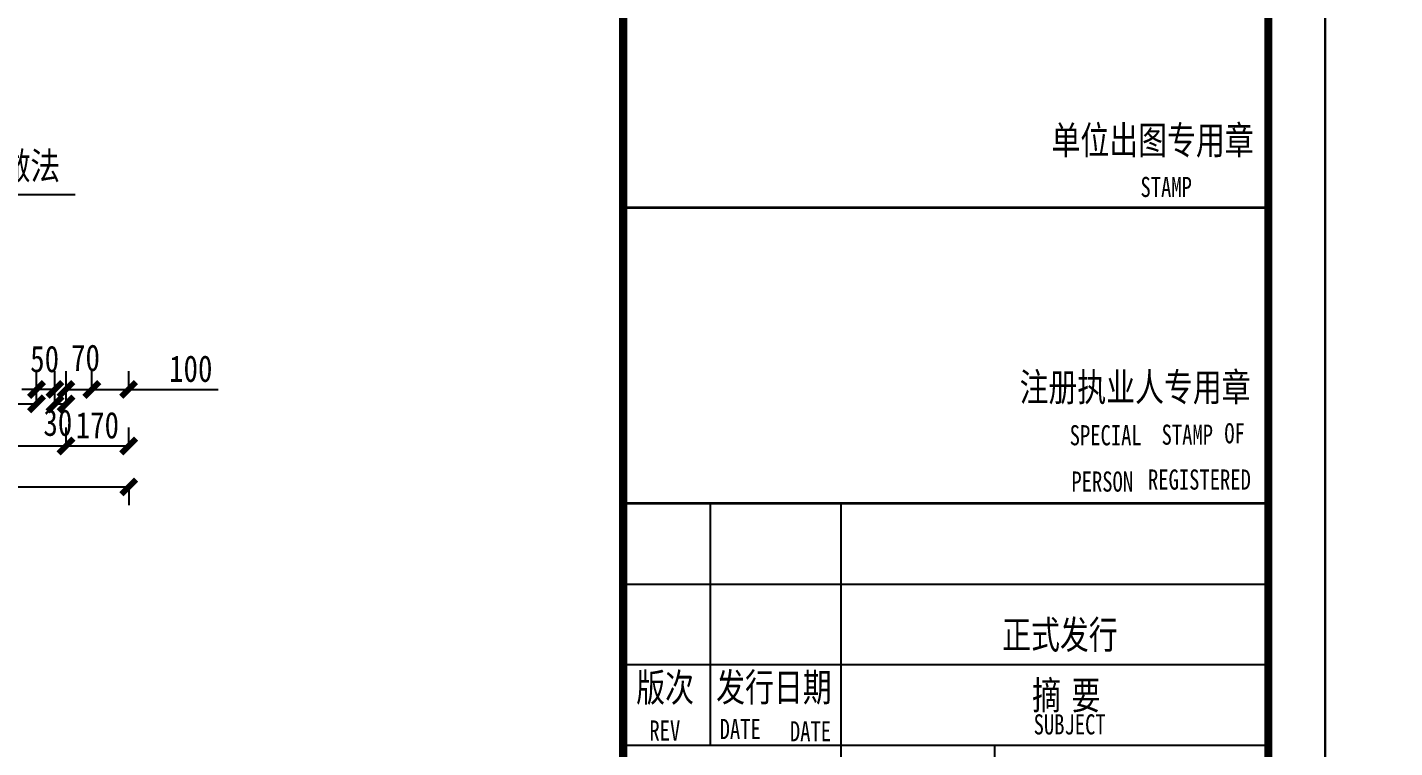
# Model space of a CAD drawing. Header units: inches. Extents: x -2316 to 955, y -265 to 742.
# Drawn here: x -1836.6 to -1716.4, y -118.4 to -55 of the extents above; entities that cross this region are included whole.
import ezdxf

# ---------------------------------------------------------------- set-up
doc = ezdxf.new("R2010")
doc.units = ezdxf.units.IN
doc.header["$LTSCALE"] = 1000
doc.header["$MEASUREMENT"] = 0
for name, color, linetype in [('0zd', 255, 'Continuous'), ('sbdd', 7, 'Continuous'), ('文字和字符', 7, 'Continuous')]:
    doc.layers.add(name, color=color, linetype=linetype)
doc.styles.add('-宋体', font='', dxfattribs={"width": 0.8})
doc.styles.add('宋体', font='', dxfattribs={"width": 0.8})
doc.styles.get('-宋体').set_extended_font_data('SimSun')
doc.styles.get('宋体').set_extended_font_data('SimSun')
doc.dimstyles.new('STANDARD$0', dxfattribs={"dimtxt": 3.5, "dimasz": 0.25, "dimexe": 2, "dimexo": 0.0625, "dimgap": 0.09, "dimtad": 1, "dimdec": 1, "dimzin": 0, "dimdsep": 46, "dimtxsty": '宋体', "dimblk": 'ARCHTICK', "dimcen": 0.09, "dimadec": 0, "dimazin": 0, "dimtfac": 1, "dimtdec": 1, "dimtofl": 0, "dimtmove": 0, "dimatfit": 3, "dimfxl": 1, "dimtolj": 1, "dimtzin": 0, "dimarcsym": 0})

# ---------------------------------------------------------------- blocks, each defined once
blk = doc.blocks.new('TKK')
at = {"layer": '文字和字符'}
for p, q in [((1178.66, 388.74), (1094.15, 388.74)), ((1065.4, 336.61), (1179, 336.61)), ((1080.75, 294.01), (1080.75, 336.61)), ((1103.74, 336.61), (1103.74, 166.21)), ((1065.4, 322.41), (1179, 322.41)), ((1065.4, 308.21), (1179, 308.21)), ((1065.4, 294.01), (1179, 294.01)), ((1130.78, 294.01), (1130.78, 165.79))]:
    blk.add_line(p, q, dxfattribs=at)
blk.add_lwpolyline([(0, 0), (1189, 0), (1189, 841), (0, 841)], close=True, dxfattribs=at)
for points, const_width in [([(25, 10), (1179, 10), (1179, 831), (25, 831)], 1), ([(1065.4, 831), (1179, 831), (1179, 10.01), (1065.4, 10.01)], 1.42)]:
    blk.add_lwpolyline(points, close=True, dxfattribs=dict(at, const_width=const_width))
at = {"layer": '文字和字符', "const_width": 0.483}
for points in [[(1065.4, 388.74), (1178.66, 388.74)], [(1065.4, 336.61), (1179, 336.61)]]:
    blk.add_lwpolyline(points, dxfattribs=at)
at = {"layer": '文字和字符', "style": '-宋体', "width": 0.75}
for s, height, p in [('单位出图专用章', 4.97, (1140.83, 398.12)), ('STAMP', 3.55, (1156.49, 390.6)), ('注册执业人专用章', 4.97, (1135.21, 354.62)), ('SPECIAL', 3.55, (1144.03, 346.85)), ('STAMP', 3.55, (1160.21, 346.95)), ('OF', 3.55, (1171.26, 347.2)), ('PERSON', 3.55, (1144.33, 338.69)), ('REGISTERED', 3.55, (1157.82, 339.04)), ('正式发行', 4.97, (1132.14, 310.99)), ('版次', 4.97, (1067.7, 301.69)), ('发行日期', 4.97, (1081.77, 301.73)), ('摘', 4.97, (1137.42, 300.31)), ('要', 4.97, (1144.35, 300.31)), ('DATE', 3.55, (1082.39, 295.09)), ('SUBJECT', 3.55, (1137.68, 295.9)), ('REV', 3.55, (1070.02, 294.82)), ('DATE', 3.55, (1094.76, 294.69))]:
    blk.add_text(s, height=height, dxfattribs=at).set_placement(p)
blk = doc.blocks.new('_ArchTick')
at = {"color": 0, "linetype": 'ByBlock', "const_width": 0.4}
blk.add_lwpolyline([(-0.5, -0.5), (0.5, 0.5)], dxfattribs=at)
blk = doc.blocks.new('*D78')
at = {"layer": 'Defpoints', "color": 0, "transparency": 16777216}
for p in [(3350, -1986.8), (3620, -1986.8), (3620, -1986.8)]:
    blk.add_point(p, dxfattribs=at)
at = {"layer": 'sbdd', "color": 0, "lineweight": -2, "transparency": 16777216}
for p, q in [((3350, -1986.8), (3350, -1936.8)), ((3620, -1986.8), (3620, -1936.8)), ((3350, -1986.8), (3620, -1986.8))]:
    blk.add_line(p, q, dxfattribs=at)
at = {"layer": 'sbdd', "color": 0, "lineweight": -2, "transparency": 16777216, "xscale": 40, "yscale": 40, "zscale": 40, "rotation": 180}
blk.add_blockref('_ArchTick', (3350, -1986.8), dxfattribs=at)
at = {"layer": 'sbdd', "color": 0, "lineweight": -2, "transparency": 16777216, "xscale": 40, "yscale": 40, "zscale": 40}
blk.add_blockref('_ArchTick', (3620, -1986.8), dxfattribs=at)
at = {"layer": 'sbdd', "color": 0, "transparency": 16777216, "insert": (3485, -1930.8), "char_height": 72, "attachment_point": 5, "style": '宋体'}
blk.add_mtext('\\A1;270', dxfattribs=at)
blk = doc.blocks.new('*D79')
at = {"layer": 'Defpoints', "color": 0, "transparency": 16777216}
for p in [(3870, -1947.6), (3770, -1986.8), (3870, -1986.8)]:
    blk.add_point(p, dxfattribs=at)
at = {"layer": 'sbdd', "color": 0, "lineweight": -2, "transparency": 16777216}
for p, q in [((3770, -1948.1), (3770, -1897.6)), ((3870, -1948.1), (3870, -1897.6)), ((3770, -1947.6), (3870, -1947.6)), ((3870, -1947.6), (4113.1, -1947.6))]:
    blk.add_line(p, q, dxfattribs=at)
at = {"layer": 'sbdd', "color": 0, "lineweight": -2, "transparency": 16777216, "xscale": 40, "yscale": 40, "zscale": 40, "rotation": 180}
blk.add_blockref('_ArchTick', (3770, -1947.6), dxfattribs=at)
at = {"layer": 'sbdd', "color": 0, "lineweight": -2, "transparency": 16777216, "xscale": 40, "yscale": 40, "zscale": 40}
blk.add_blockref('_ArchTick', (3870, -1947.6), dxfattribs=at)
at = {"layer": 'sbdd', "color": 0, "transparency": 16777216, "insert": (4038.4, -1891.6), "char_height": 72, "attachment_point": 5, "style": '宋体'}
blk.add_mtext('\\A1;100', dxfattribs=at)
blk = doc.blocks.new('*D81')
at = {"layer": 'Defpoints', "color": 0, "transparency": 16777216}
for p in [(2400, -2101), (3700, -2101), (3700, -2101)]:
    blk.add_point(p, dxfattribs=at)
at = {"layer": 'sbdd', "color": 0, "lineweight": -2, "transparency": 16777216}
for p, q in [((2400, -2101), (2400, -2051)), ((3700, -2101), (3700, -2051)), ((2400, -2101), (3700, -2101))]:
    blk.add_line(p, q, dxfattribs=at)
at = {"layer": 'sbdd', "color": 0, "lineweight": -2, "transparency": 16777216, "xscale": 40, "yscale": 40, "zscale": 40, "rotation": 180}
blk.add_blockref('_ArchTick', (2400, -2101), dxfattribs=at)
at = {"layer": 'sbdd', "color": 0, "lineweight": -2, "transparency": 16777216, "xscale": 40, "yscale": 40, "zscale": 40}
blk.add_blockref('_ArchTick', (3700, -2101), dxfattribs=at)
at = {"layer": 'sbdd', "color": 0, "transparency": 16777216, "insert": (3050, -2045), "char_height": 72, "attachment_point": 5, "style": '宋体'}
blk.add_mtext('\\A1;1300', dxfattribs=at)
blk = doc.blocks.new('*D84')
at = {"layer": 'Defpoints', "color": 0, "transparency": 16777216}
for p in [(3700, -2101), (3870, -2101), (3870, -2101)]:
    blk.add_point(p, dxfattribs=at)
at = {"layer": 'sbdd', "color": 0, "lineweight": -2, "transparency": 16777216}
for p, q in [((3700, -2101), (3700, -2051)), ((3870, -2101), (3870, -2051)), ((3700, -2101), (3870, -2101))]:
    blk.add_line(p, q, dxfattribs=at)
at = {"layer": 'sbdd', "color": 0, "lineweight": -2, "transparency": 16777216, "xscale": 40, "yscale": 40, "zscale": 40, "rotation": 180}
blk.add_blockref('_ArchTick', (3700, -2101), dxfattribs=at)
at = {"layer": 'sbdd', "color": 0, "lineweight": -2, "transparency": 16777216, "xscale": 40, "yscale": 40, "zscale": 40}
blk.add_blockref('_ArchTick', (3870, -2101), dxfattribs=at)
at = {"layer": 'sbdd', "color": 0, "transparency": 16777216, "insert": (3785, -2045), "char_height": 72, "attachment_point": 5, "style": '宋体'}
blk.add_mtext('\\A1;170', dxfattribs=at)
blk = doc.blocks.new('*D85')
at = {"layer": 'Defpoints', "color": 0, "transparency": 16777216}
for p in [(-170, -2201.8), (3870, -2201.8), (3870, -2212)]:
    blk.add_point(p, dxfattribs=at)
at = {"layer": 'sbdd', "color": 0, "lineweight": -2, "transparency": 16777216}
for p, q in [((-170, -2211.5), (-170, -2262)), ((-170, -2212), (3870, -2212)), ((3870, -2211.5), (3870, -2262))]:
    blk.add_line(p, q, dxfattribs=at)
at = {"layer": 'sbdd', "color": 0, "lineweight": -2, "transparency": 16777216, "xscale": 40, "yscale": 40, "zscale": 40, "rotation": 180}
blk.add_blockref('_ArchTick', (-170, -2212), dxfattribs=at)
at = {"layer": 'sbdd', "color": 0, "lineweight": -2, "transparency": 16777216, "xscale": 40, "yscale": 40, "zscale": 40}
blk.add_blockref('_ArchTick', (3870, -2212), dxfattribs=at)
at = {"layer": 'sbdd', "color": 0, "transparency": 16777216, "insert": (1850, -2156), "char_height": 72, "attachment_point": 5, "style": '宋体'}
blk.add_mtext('\\A1;4040', dxfattribs=at)
blk = doc.blocks.new('dfsdfrr222')
at = {"layer": 'sbdd'}
for p, q in [((3620, -1948.1), (3620, -1897.6)), ((3670, -1948.1), (3670, -1897.6)), ((3700, -1948.1), (3700, -1897.6)), ((3770, -1948.1), (3770, -1897.6)), ((3620, -1947.6), (3580, -1947.6)), ((3670, -1947.6), (3620, -1947.6)), ((3670, -1986.8), (3670, -1936.8)), ((3700, -1986.8), (3700, -1936.8)), ((3700, -1947.6), (3770, -1947.6)), ((3670, -1986.8), (3700, -1986.8))]:
    blk.add_line(p, q, dxfattribs=at)
at = {"layer": 'sbdd', "flags": 128}
blk.add_lwpolyline([(2213.02, -1096.92), (2768.88, -1418.24), (3725.25, -1418.24)], dxfattribs=at)
at = {"layer": 'sbdd', "xscale": 40, "yscale": 40, "zscale": 40, "rotation": 180}
for p in [(3620, -1947.6), (3700, -1947.6), (3700, -1986.8)]:
    blk.add_blockref('_ArchTick', p, dxfattribs=at)
at = {"layer": 'sbdd', "xscale": 40, "yscale": 40, "zscale": 40}
for p in [(3670, -1947.6), (3770, -1947.6), (3670, -1986.8)]:
    blk.add_blockref('_ArchTick', p, dxfattribs=at)
at = {"layer": 'sbdd', "style": '宋体', "width": 0.8}
blk.add_text('详见旗杆基础断面及做法', height=74, dxfattribs=at).set_placement((2795.93, -1377.55, -162.23))
at = {"layer": 'sbdd', "char_height": 72, "attachment_point": 5, "style": '宋体'}
for s, insert in [('\\A1;50', (3642, -1865.17)), ('\\A1;70', (3752.86, -1862.05)), ('\\A1;30', (3677.88, -2038.17))]:
    blk.add_mtext(s, dxfattribs=dict(at, insert=insert))
at = {"layer": 'sbdd'}
dim = blk.add_linear_dim(base=(3870, -1947.6), p1=(3770, -1986.8), p2=(3870, -1986.8), angle=0, dimstyle='STANDARD$0', override={"dimtxt": 72, "dimasz": 40, "dimexe": 50, "dimgap": 20, "dimdec": 0, "dimtdec": 0, "dimfxl": 0.5, "dimfxlon": 1}, dxfattribs=at)
dim.commit()
dim.dimension.update_dxf_attribs({"geometry": '*D79', "text_midpoint": (4038.4, -1947.6), "dimtype": 129})
for p1, p2, distance, picture, middle in [((3350, -1986.8), (3620, -1986.8), 0, '*D78', (3485, -1930.8)), ((2400, -2101), (3700, -2101), 0, '*D81', (3050, -2045)), ((3700, -2101), (3870, -2101), 0, '*D84', (3785, -2045)), ((-170, -2201.82), (3870, -2201.82), -10.17, '*D85', (1850, -2155.98))]:
    dim = blk.add_aligned_dim(p1=p1, p2=p2, distance=distance, dimstyle='STANDARD$0', override={"dimtxt": 72, "dimasz": 40, "dimexe": 50, "dimgap": 20, "dimdec": 0, "dimtdec": 0, "dimfxl": 0.5, "dimfxlon": 1}, dxfattribs=at)
    dim.commit()
    dim.dimension.update_dxf_attribs({"geometry": picture, "text_midpoint": middle})

msp = doc.modelspace()

# ---------------------------------------------------------------- block references
at = {"xscale": 0.4995794785534144, "yscale": 0.4995794785534144, "zscale": 0.4995794785534144}
for p in [(-2316.48, -265.06), (-1722.48, -265.06)]:
    msp.add_blockref('TKK', p, dxfattribs=at)
at = {"layer": '0zd', "xscale": 0.03243243243218785, "yscale": 0.03243243243218785, "zscale": 0.03243243243218785}
msp.add_blockref('dfsdfrr222', (-1953.24, -23.7), dxfattribs=at)

doc.saveas('drawing.dxf')
